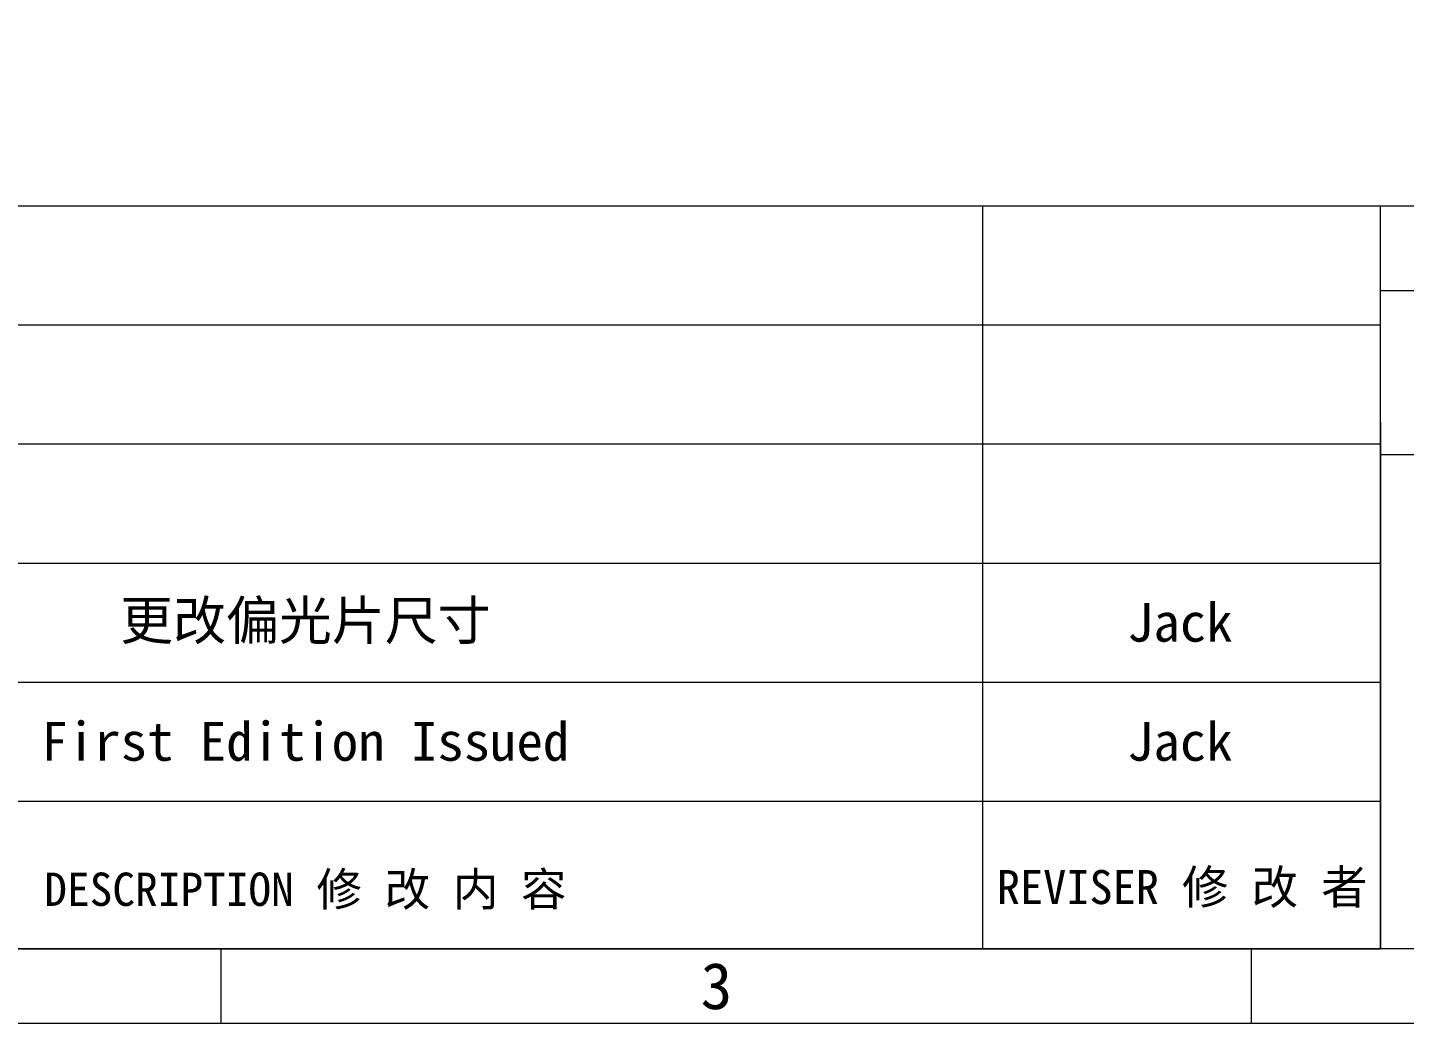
# Model space of a CAD drawing. Header units: millimetres. Extents: x 2066 to 2879, y -17342 to -16767.
# Drawn here: x 2315.7 to 2492.5, y -17341.7 to -17213.7 of the extents above; entities that cross this region are included whole.
import ezdxf

# ---------------------------------------------------------------- set-up
doc = ezdxf.new("R2010")
doc.units = ezdxf.units.MM
doc.layers.get('0').update_dxf_attribs({"lineweight": 20})
doc.layers.add('图框', color=7, linetype='Continuous', lineweight=30)
doc.styles.add('宋体', font='')
doc.styles.add('文字', font='')
doc.styles.get('宋体').set_extended_font_data('SimSun')
doc.styles.get('文字').set_extended_font_data('SimSun')

msp = doc.modelspace()

# ---------------------------------------------------------------- linework, layer by layer
at = {"layer": '图框', "color": 0, "lineweight": 0}
for p, q in [((2227.775, -17236.631), (2489.441, -17236.631)), ((2438.369, -17332.141), (2438.369, -17236.631)), ((2489.441, -17247.529), (2598.595, -17247.529)), ((2227.775, -17251.937), (2489.441, -17251.937)), ((2489.441, -17264.476), (2489.441, -17332.141)), ((2227.775, -17267.243), (2489.441, -17267.243)), ((2489.441, -17268.606), (2598.595, -17268.606)), ((2227.775, -17282.549), (2489.441, -17282.549)), ((2227.775, -17297.855), (2489.441, -17297.855)), ((2227.775, -17313.161), (2489.441, -17313.161)), ((2194.802, -17332.141), (2489.441, -17332.141)), ((2340.557, -17341.723), (2340.557, -17332.141)), ((2472.88, -17341.723), (2472.88, -17332.141))]:
    msp.add_line(p, q, dxfattribs=at)
for points in [[(2066.33, -16766.804), (2879.43, -16766.804), (2879.43, -17341.723), (2066.33, -17341.723)], [(2075.912, -16776.386), (2869.848, -16776.386), (2869.848, -17332.141), (2075.912, -17332.141)], [(2489.441, -17236.631), (2598.595, -17236.631), (2598.595, -17332.141), (2489.441, -17332.141)]]:
    msp.add_lwpolyline(points, close=True, dxfattribs=at)

# ---------------------------------------------------------------- texts
at = {"color": 0, "lineweight": 0, "attachment_point": 5, "style": '宋体'}
for s, insert, char_height, width in [('DESCRIPTION 修 改 内 容', (2351.357, -17324.718), 4.28336, 183.00943), ('REVISER 修 改 者', (2463.989, -17324.443), 4.37062, 86.93283)]:
    msp.add_mtext(s, dxfattribs=dict(at, insert=insert, char_height=char_height, width=width))
at = {"layer": '图框', "color": 0, "lineweight": 0, "style": '文字'}
msp.add_text('3', height=5.961, dxfattribs=at).set_placement((2402.137, -17339.877))
at = {"layer": '图框', "color": 2, "lineweight": 0, "char_height": 4.9824, "attachment_point": 5, "style": '宋体'}
for s, insert, width in [('{\\C1;更改偏光片尺寸}', (2351.357, -17290.202), 183.00943), ('First Edition Issued', (2351.357, -17305.508), 183.00943), ('Jack', (2463.678, -17305.508), 46.57944)]:
    msp.add_mtext(s, dxfattribs=dict(at, insert=insert, width=width))
at = {"layer": '图框', "color": 1, "lineweight": 0, "insert": (2463.678, -17290.202), "char_height": 4.9824, "width": 46.57944, "attachment_point": 5, "style": '宋体'}
msp.add_mtext('Jack', dxfattribs=at)

doc.saveas('drawing.dxf')
